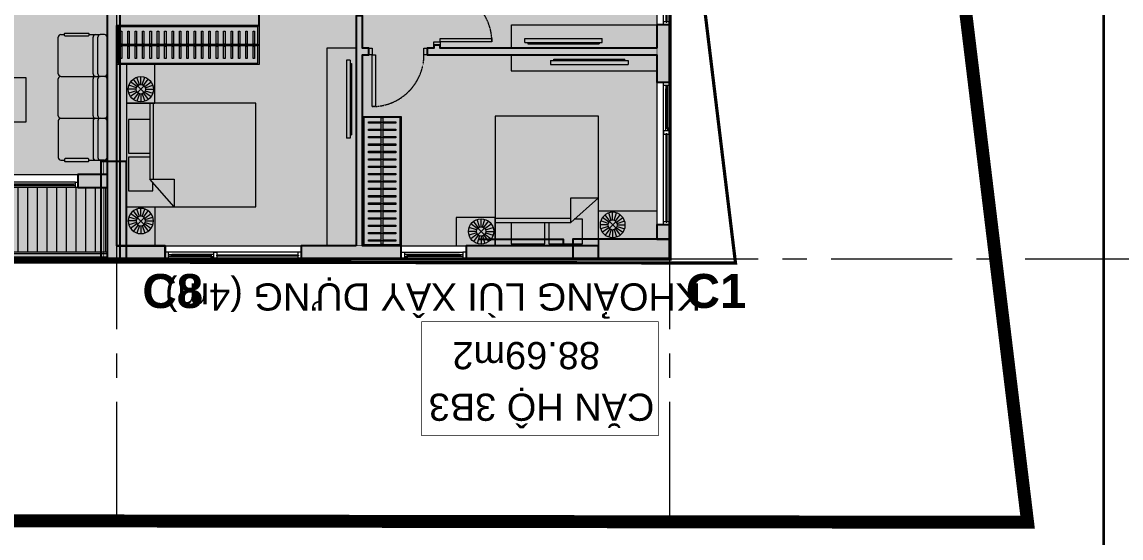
# Model space of a CAD drawing. Header units: millimetres. Extents: x -100356 to 314685, y 446 to 1273965.
# Drawn here: x 71724 to 88715, y 888638 to 896606 of the extents above; entities that cross this region are included whole.
import ezdxf
from ezdxf.enums import TextEntityAlignment as Align
from ezdxf.xclip import XClip

# ---------------------------------------------------------------- set-up
doc = ezdxf.new("R2010")
doc.units = ezdxf.units.MM
doc.header["$XCLIPFRAME"] = 2
for name, pattern in [('20180221 BF$0$DASHDOT', [1, 0.5, -0.25, 0, -0.25]), ('A3 - dp$0$HIDDEN', [0.375, 0.25, -0.125]), ('CENTER', [2, 1.25, -0.25, 0.25, -0.25]), ('Dash', [6, 3, -3]), ('DASHED2', [0.375, 0.25, -0.125])]:
    doc.linetypes.add(name, pattern=pattern)
for name, color, linetype, lineweight in [('$0$TUONG 2', 2, 'Continuous', 35), ('20180221 BF$0$setback', 1, 'Continuous', 13), ('@ color hatch', 7, 'Continuous', 13), ('@LOUVER', 35, 'Continuous', 13), ('A.Concrete', 7, 'Continuous', 25), ('A1 - dp$0$A.Door', 4, 'Continuous', 13), ('A1 - dp$0$A.HACH 250', 250, 'Continuous', 5), ('A1 - dp$0$CUA', 5, 'Continuous', 9), ('A1 - dp$0$FURNITURE', 8, 'Continuous', 5), ('A1 - dp$0$KHCUA', 3, 'Continuous', 13), ('A1 - dp$0$TUONG 2', 2, 'Continuous', 25), ('A3 - dp$0$A.Door', 4, 'Continuous', 13), ('A3 - dp$0$A.HACH 250', 250, 'Continuous', 5), ('A3 - dp$0$CUA', 5, 'Continuous', 9), ('A3 - dp$0$FURNITURE', 8, 'Continuous', 5), ('A3 - dp$0$TUONG 2', 2, 'Continuous', 25), ('GJ', 1, 'Continuous', 13), ('Hatch-wall', 251, 'Continuous', 5), ('LC.HA', 250, 'Continuous', 9), ('LGI', 250, 'CENTER', 9), ('luoicot', 30, 'Continuous', 13), ('TEXT', 6, 'Continuous', 20), ('Text 35', 250, 'Continuous', 15)]:
    doc.layers.add(name, color=color, linetype=linetype, lineweight=lineweight)
for name, color, linetype in [('20180221 BF$0$10', 1, 'Continuous'), ('20180221 BF$0$sohieu_diem', 2, 'Continuous'), ('20180221 BF$0$TREE', 99, 'Continuous'), ('STR', 7, 'Continuous')]:
    doc.layers.add(name, color=color, linetype=linetype)
doc.layers.add('@area depoint', color=8, linetype='Continuous', lineweight=35, plot=False)
doc.styles.add('A1 - dp$0$GHICHU-C', font='Font - TrueType - Arial.ttf', dxfattribs={"width": 0.7})
doc.styles.add('ARIAL', font='Font - TrueType - Arial Bold.ttf')
doc.styles.add('arial_eng', font='ARIALNI.TTF')
doc.styles.add('VnArial', font='Font - TrueType - Arial.ttf')

# ---------------------------------------------------------------- blocks, each defined once
blk = doc.blocks.new('A1 - dp$0$sofa')
for p, q in [((0, -571), (0, 0)), ((38, 38), (104, 38)), ((282, 38), (104, 38)), ((141, -571), (141, 0)), ((217, -571), (217, 0)), ((716, 38), (658, 38)), ((754, -571), (754, 0)), ((0, -1217), (0, -646)), ((716, -608), (38, -608)), ((141, -646), (141, -1217)), ((217, -646), (217, -1217)), ((754, -646), (754, -1217)), ((0, -1292), (0, -1863)), ((38, -1255), (104, -1255)), ((716, -1255), (104, -1255)), ((141, -1292), (141, -1863)), ((217, -1292), (217, -1863)), ((754, -1292), (754, -1863)), ((38, -1901), (104, -1901)), ((282, -1901), (104, -1901)), ((716, -1901), (658, -1901))]:
    blk.add_line(p, q)
for points in [[(644, 61), (296, 61, 0.414214), (282, 47), (282, 28, 0.414214), (296, 14), (644, 14, 0.414214), (658, 28), (658, 47, 0.414214)], [(644, -1924), (296, -1924, -0.414214), (282, -1910), (282, -1891, -0.414214), (296, -1877), (644, -1877, -0.414214), (658, -1891), (658, -1910, -0.414214)]]:
    blk.add_lwpolyline(points, format="xyb", close=True)
blk.add_lwpolyline([(1890, -555), (1250, -555), (1250, -1235), (1890, -1235)], close=True)
blk.add_circle((1627, -1130), 80.6)
for centre, radius, start, end in [((38, 0), 37.7, 90, 180), ((104, 0), 37.7, 0, 90), ((179, 0), 37.7, 0, 90), ((716, 0), 37.7, 0, 90), ((38, -571), 37.7, 180, 270), ((38, -646), 37.7, 90, 180), ((104, -571), 37.7, 270, 0), ((104, -646), 37.7, 0, 90), ((179, -571), 37.7, 270, 0), ((179, -646), 37.7, 0, 90), ((716, -571), 37.7, 270, 0), ((716, -646), 37.7, 0, 90), ((1477, -1093), 150, 346.3603, 52.9474), ((1796, -981), 228, 178.2222, 197.8583), ((1223, -1180), 401, 8.0959, 30.7226), ((1353, -1031), 283, 345.0604, 4.0737), ((1521, -1059), 124, 335.9893, 22.84), ((1594, -1056), 62.7, 334.5276, 48.0163), ((1589, -1013), 116, 199.4342, 287.4357), ((1402, -1395), 347, 51.5416, 77.1764), ((1623, -1280), 157, 94.4073, 156.4431), ((1435, -996), 226, 281.2486, 323.9899), ((1735, -1455), 348, 109.6318, 136.9416), ((1657, -878), 252, 226.1483, 260.3711), ((1544, -1172), 49.4, 77.3557, 164.3532), ((1570, -1231), 102, 81.6389, 135.6255), ((1786, -1860), 758, 106.3355, 112.415), ((1675, -1022), 118, 186.5073, 242.3609), ((1500, -1141), 121, 8.5552, 61.3289), ((1835, -910), 304, 204.7599, 224.6473), ((1549, -1147), 69.2, 281.4267, 10.9877), ((1247, -1065), 350, 334.6853, 342.4501), ((1508, -1124), 107, 301.9055, 355.1859), ((1044, -1193), 576, 350.24, 6.1148), ((1462, -1204), 173, 330.2411, 25.809), ((1771, -1215), 176, 150.7697, 151.9367), ((1796, -981), 228, 219.15, 261.389), ((1891, -1027), 289, 200.5138, 216.0242), ((1504, -1496), 388, 48.5745, 72.3842), ((1582, -967), 167, 284.1284, 340.1468), ((2072, -1493), 575, 125.4464, 140.7382), ((1772, -1170), 150, 102.2423, 161.7321), ((1669, -1151), 48.5, 222.8374, 256.9786), ((1623, -1280), 157, 28.0484, 84.6491), ((1727, -2147), 1024, 89.91, 94.502), ((1609, -1189), 50.1, 349.1166, 38.9556), ((1686, -1227), 114, 66.7315, 107.3971), ((1675, -1004), 130, 272.4374, 295.2956), ((38, -1217), 37.7, 180, 270), ((38, -1292), 37.7, 90, 180), ((104, -1217), 37.7, 270, 0), ((104, -1292), 37.7, 0, 90), ((179, -1217), 37.7, 270, 0), ((179, -1292), 37.7, 0, 90), ((716, -1217), 37.7, 270, 0), ((716, -1292), 37.7, 0, 90), ((1771, -1215), 176, 174.3326, 205.2804), ((38, -1863), 37.7, 180, 270), ((104, -1863), 37.7, 270, 0), ((179, -1863), 37.7, 270, 0), ((716, -1863), 37.7, 270, 0)]:
    blk.add_arc(centre, radius, start, end)
blk = doc.blocks.new('*U239')
for p, q in [((50, 0), (1538, 0)), ((100, 0), (100, -30)), ((1488, 0), (1488, -30)), ((1538, 0), (1538, -30)), ((50, -30), (1538, -30)), ((1488, -35), (1488, -65)), ((1488, -35), (2975, -35)), ((1488, -65), (2975, -65)), ((1538, -35), (1538, -65)), ((2925, -35), (2925, -65))]:
    blk.add_line(p, q)
at = {"color": 8}
for p, q in [((100, -15), (1488, -15)), ((1538, -50), (2925, -50))]:
    blk.add_line(p, q, dxfattribs=at)
for points in [[(0, 0), (50, 0), (50, -110), (0, -110)], [(2975, 0), (3025, 0), (3025, -110), (2975, -110)]]:
    blk.add_lwpolyline(points, close=True)
for points in [[(2975, 0), (50, 0)], [(2975, -110), (50, -110)]]:
    blk.add_lwpolyline(points)
at = {"layer": 'A1 - dp$0$KHCUA', "style": 'A1 - dp$0$GHICHU-C', "flags": 1}
for tag, p in [('TEN_CUA', (450, -184)), ('KICH_THUOC', (450, -300)), ('QUI_CACH', (450, -421))]:
    blk.add_attdef(tag, text='', height=50, dxfattribs=at).set_placement(p, align=Align.MIDDLE)
blk = doc.blocks.new('*U41')
at = {"layer": 'A1 - dp$0$FURNITURE'}
for p, q in [((0, 100), (3000, 100)), ((0, 75), (3000, 75)), ((0, 25), (3000, 25)), ((0, 0), (3000, 0))]:
    blk.add_line(p, q, dxfattribs=at)
blk = doc.blocks.new('2B1')
at = {"layer": '@ color hatch'}
h = blk.add_hatch(color=151, dxfattribs=at)
h.dxf.hatch_style = 1
h.paths.add_polyline_path([(150, 8700), (3100, 8700), (3100, 9800), (150, 9800)])
h.paths.add_polyline_path([(3300, 9600), (3300, 8500), (150, 8500), (150, 8300), (100, 8300), (100, 2500), (200, 2500), (200, 1050), (600, 1050), (600, 150), (7500, 150), (7500, 2500), (7600, 2500), (7600, 3550), (6500, 3550), (6500, 5600), (6100, 5600), (6100, 6400), (6400, 6400), (6400, 9600), (6300, 9600), (6300, 9600)])
h.paths.add_polyline_path([(7650, 3650), (6600, 3650), (6600, 6900), (7650, 6900)])
at = {"layer": 'A1 - dp$0$A.HACH 250'}
h = blk.add_hatch(dxfattribs=at)
h.set_pattern_fill('_USER', color=256, scale=150, angle=270, pattern_type=0)
h.set_pattern_definition([(270, (228487.5, -51770.26), (150, -3e-14), [])])
h.paths.add_polyline_path([(3100, 8700), (3100, 9700), (99, 9700), (100, 8700)])
at = {"layer": 'Hatch-wall', "ltscale": 0.5}
h = blk.add_hatch(color=256, dxfattribs=at)
h.dxf.hatch_style = 1
h.paths.add_polyline_path([(1800, 1900), (1700, 1900), (1700, 150), (600, 150), (600, 1050), (100, 1050), (100, 2850), (1700, 2850), (1700, 2650), (1800, 2650), (1800, 2950), (100, 2950), (100, 8500), (550, 8500), (550, 8700), (100, 8700), (100, 9800), (-100, 9800), (-100, 0), (1850, 0), (1850, 150), (1800, 150)])
h.paths.add_polyline_path([(100, 150), (100, 950), (500, 950), (500, 150)], flags=16)
at = {"layer": '@ color hatch', "color": 7, "linetype": 'Dash', "ltscale": 10, "const_width": 10}
for points in [[(150, 8700), (3100, 8700), (3100, 9800), (150, 9800)], [(3300, 9600), (3300, 8500), (150, 8500), (150, 8300), (100, 8300), (100, 2500), (200, 2500), (200, 1050), (600, 1050), (600, 150), (7500, 150), (7500, 2500), (7600, 2500), (7600, 3550), (6500, 3550), (6500, 5600), (6100, 5600), (6100, 6400), (6400, 6400), (6400, 8300), (6300, 8300), (6300, 9600)]]:
    blk.add_lwpolyline(points, close=True, dxfattribs=at)
at = {"layer": 'A1 - dp$0$CUA'}
blk.add_lwpolyline([(2750, 8500), (550, 8500)], dxfattribs=at)
at = {"layer": 'A1 - dp$0$TUONG 2', "ltscale": 0.5}
blk.add_lwpolyline([(-100, 0), (1850, 0), (1850, 150), (1800, 150), (1800, 1900), (1700, 1900), (1700, 150), (600, 150), (600, 1050), (100, 1050), (100, 2850), (1700, 2850), (1700, 2650), (1800, 2650), (1800, 2950), (100, 2950), (100, 8500), (550, 8500), (550, 8700), (100, 8700), (100, 9800), (0, 9800)], dxfattribs=at)
at = {"layer": 'A1 - dp$0$TUONG 2', "ltscale": 0.5, "elevation": 0}
blk.add_lwpolyline([(-100, 0), (-100, 9800), (0, 9800)], dxfattribs=at)
at = {"layer": 'A1 - dp$0$A.Door', "xscale": 0.7272727265428539, "yscale": 0.7272727265428539, "zscale": 0.7272727265428539, "rotation": 180}
blk.add_blockref('*U239', (2750, 8620), dxfattribs=at)
at = {"layer": 'A1 - dp$0$FURNITURE'}
blk.add_blockref('A1 - dp$0$sofa', (100, 8239, 0), dxfattribs=at)
at = {"layer": 'A1 - dp$0$TUONG 2'}
blk.add_blockref('*U41', (100, 9700), dxfattribs=at)
at = {"layer": 'A1 - dp$0$FURNITURE', "style": 'arial_eng'}
blk.add_attdef('AC', text='', height=300, dxfattribs=at).set_placement((7131, 6569, 0), align=Align.MIDDLE)
blk = doc.blocks.new('*U287')
at = {"layer": 'A3 - dp$0$FURNITURE'}
for p, q in [((600, 0), (0, 0)), ((0, 0), (0, -439)), ((600, -439), (600, 0)), ((148, -200), (32, -162)), ((158, -179), (60, -108)), ((174, -163), (103, -65)), ((195, -153), (157, -37)), ((217, -149), (217, -27)), ((240, -153), (278, -37)), ((260, -163), (332, -65)), ((277, -179), (375, -108)), ((287, -200), (403, -162)), ((144, -222), (22, -222)), ((148, -245), (32, -283)), ((158, -265), (60, -337)), ((174, -282), (103, -380)), ((195, -292), (157, -408)), ((166, -171), (269, -274)), ((269, -171), (166, -274)), ((217, -296), (217, -418)), ((217, -296), (217, -418)), ((240, -292), (278, -408)), ((260, -282), (332, -380)), ((277, -265), (375, -337)), ((287, -245), (403, -283)), ((291, -222), (412, -222)), ((0, -439), (600, -439))]:
    blk.add_line(p, q, dxfattribs=at)
for radius in [195, 73.2]:
    blk.add_circle((217, -222), radius, dxfattribs=at)
blk = doc.blocks.new('*U285')
at = {"layer": 'A3 - dp$0$FURNITURE'}
for points in [[(0, 600), (0, 0), (2200, 0), (2200, 600)], [(2180, 580), (2180, 20), (20, 20), (20, 580)]]:
    blk.add_lwpolyline(points, close=True, dxfattribs=at)
at = {"layer": 'A3 - dp$0$FURNITURE', "ltscale": 6}
for points in [[(91, 313), (91, 515), (69, 515), (69, 313)], [(205, 313), (205, 515), (183, 515), (183, 313)], [(319, 313), (319, 515), (297, 515), (297, 313)], [(433, 313), (433, 515), (411, 515), (411, 313)], [(547, 313), (547, 515), (525, 515), (525, 313)], [(661, 313), (661, 515), (639, 515), (639, 313)], [(775, 313), (775, 515), (753, 515), (753, 313)], [(889, 313), (889, 515), (867, 515), (867, 313)], [(1003, 313), (1003, 515), (981, 515), (981, 313)], [(1117, 313), (1117, 515), (1095, 515), (1095, 313)], [(1231, 313), (1231, 515), (1209, 515), (1209, 313)], [(1345, 313), (1345, 515), (1323, 515), (1323, 313)], [(1459, 313), (1459, 515), (1437, 515), (1437, 313)], [(1573, 313), (1573, 515), (1551, 515), (1551, 313)], [(1687, 313), (1687, 515), (1665, 515), (1665, 313)], [(1801, 313), (1801, 515), (1779, 515), (1779, 313)], [(1915, 313), (1915, 515), (1893, 515), (1893, 313)], [(2029, 313), (2029, 515), (2007, 515), (2007, 313)], [(2143, 313), (2143, 515), (2121, 515), (2121, 313)], [(69, 287), (69, 92), (91, 92), (91, 287)], [(183, 287), (183, 92), (205, 92), (205, 287)], [(297, 287), (297, 92), (319, 92), (319, 287)], [(411, 287), (411, 92), (433, 92), (433, 287)], [(525, 287), (525, 92), (547, 92), (547, 287)], [(639, 287), (639, 92), (661, 92), (661, 287)], [(753, 287), (753, 92), (775, 92), (775, 287)], [(867, 287), (867, 92), (889, 92), (889, 287)], [(981, 287), (981, 92), (1003, 92), (1003, 287)], [(1095, 287), (1095, 92), (1117, 92), (1117, 287)], [(1209, 287), (1209, 92), (1231, 92), (1231, 287)], [(1323, 287), (1323, 92), (1345, 92), (1345, 287)], [(1437, 287), (1437, 92), (1459, 92), (1459, 287)], [(1551, 287), (1551, 92), (1573, 92), (1573, 287)], [(1665, 287), (1665, 92), (1687, 92), (1687, 287)], [(1779, 287), (1779, 92), (1801, 92), (1801, 287)], [(1893, 287), (1893, 92), (1915, 92), (1915, 287)], [(2007, 287), (2007, 92), (2029, 92), (2029, 287)], [(2121, 287), (2121, 92), (2143, 92), (2143, 287)]]:
    blk.add_lwpolyline(points, dxfattribs=at)
for points in [[(2180, 287), (2180, 313), (20, 313), (20, 287)], [(83, 319), (78, 319), (78, 280), (83, 280)], [(197, 319), (192, 319), (192, 280), (197, 280)], [(311, 319), (306, 319), (306, 280), (311, 280)], [(425, 319), (420, 319), (420, 280), (425, 280)], [(539, 319), (534, 319), (534, 280), (539, 280)], [(653, 319), (648, 319), (648, 280), (653, 280)], [(767, 319), (762, 319), (762, 280), (767, 280)], [(881, 319), (876, 319), (876, 280), (881, 280)], [(995, 319), (990, 319), (990, 280), (995, 280)], [(1109, 319), (1104, 319), (1104, 280), (1109, 280)], [(1223, 319), (1218, 319), (1218, 280), (1223, 280)], [(1337, 319), (1332, 319), (1332, 280), (1337, 280)], [(1451, 319), (1446, 319), (1446, 280), (1451, 280)], [(1565, 319), (1560, 319), (1560, 280), (1565, 280)], [(1679, 319), (1674, 319), (1674, 280), (1679, 280)], [(1793, 319), (1788, 319), (1788, 280), (1793, 280)], [(1907, 319), (1902, 319), (1902, 280), (1907, 280)], [(2021, 319), (2016, 319), (2016, 280), (2021, 280)], [(2135, 319), (2130, 319), (2130, 280), (2135, 280)]]:
    blk.add_lwpolyline(points, close=True, dxfattribs=at)
blk = doc.blocks.new('*U98')
for points in [[(0, 100), (50, 100), (50, 0), (0, 0)], [(50, 0), (100, 0), (100, -800), (50, -800)], [(850, 100), (900, 100), (900, 0), (850, 0)]]:
    blk.add_lwpolyline(points, close=True)
at = {"linetype": 'A3 - dp$0$HIDDEN'}
blk.add_arc((50, 0), 800, 270, 0, dxfattribs=at)
blk = doc.blocks.new('A3 - dp$0$A$C6FE626A3')
at = {"layer": 'A3 - dp$0$FURNITURE'}
for p, q in [((-90, 606), (-150, 606)), ((-150, -594), (-150, 606)), ((-90, -594), (-90, 606)), ((-90, 557), (-70, 557)), ((-70, -545), (-70, 557)), ((-90, -594), (-150, -594)), ((-90, -545), (-70, -545))]:
    blk.add_line(p, q, dxfattribs=at)
blk = doc.blocks.new('A3 - dp$0$Bed 1600')
at = {"linetype": 'Continuous'}
for p, q in [((2, -80), (2, 0)), ((2, 0), (66, 0)), ((66, 0), (66, -80)), ((12, -1.2), (32.8, -1.2)), ((12, -14.4), (12, -1.2)), ((32.8, -1.2), (32.8, -14.4)), ((35.2, -1.2), (56, -1.2)), ((35.2, -14.4), (35.2, -1.2)), ((56, -1.2), (56, -16.4)), ((2, -14.4), (48.8, -14.4)), ((48.8, -16.8), (2, -16.8)), ((66, -29.6), (48.8, -14.4)), ((48.8, -14.4), (48.8, -29.6)), ((56, -16.4), (50.8, -16.4)), ((48.8, -29.6), (66, -29.6)), ((66, -80), (2, -80))]:
    blk.add_line(p, q, dxfattribs=at)
blk = doc.blocks.new('*U97')
at = {"layer": 'A3 - dp$0$FURNITURE'}
for points in [[(0, 600), (0, 0), (1999, 0), (1999, 600)], [(1979, 580), (1979, 20), (20, 20), (20, 580)]]:
    blk.add_lwpolyline(points, close=True, dxfattribs=at)
at = {"layer": 'A3 - dp$0$FURNITURE', "ltscale": 6}
for points in [[(91, 313), (91, 515), (69, 515), (69, 313)], [(205, 313), (205, 515), (183, 515), (183, 313)], [(319, 313), (319, 515), (297, 515), (297, 313)], [(433, 313), (433, 515), (411, 515), (411, 313)], [(547, 313), (547, 515), (525, 515), (525, 313)], [(661, 313), (661, 515), (639, 515), (639, 313)], [(775, 313), (775, 515), (753, 515), (753, 313)], [(889, 313), (889, 515), (867, 515), (867, 313)], [(1003, 313), (1003, 515), (981, 515), (981, 313)], [(1117, 313), (1117, 515), (1095, 515), (1095, 313)], [(1231, 313), (1231, 515), (1209, 515), (1209, 313)], [(1345, 313), (1345, 515), (1323, 515), (1323, 313)], [(1459, 313), (1459, 515), (1437, 515), (1437, 313)], [(1573, 313), (1573, 515), (1551, 515), (1551, 313)], [(1687, 313), (1687, 515), (1665, 515), (1665, 313)], [(1801, 313), (1801, 515), (1779, 515), (1779, 313)], [(1915, 313), (1915, 515), (1893, 515), (1893, 313)], [(69, 287), (69, 92), (91, 92), (91, 287)], [(183, 287), (183, 92), (205, 92), (205, 287)], [(297, 287), (297, 92), (319, 92), (319, 287)], [(411, 287), (411, 92), (433, 92), (433, 287)], [(525, 287), (525, 92), (547, 92), (547, 287)], [(639, 287), (639, 92), (661, 92), (661, 287)], [(753, 287), (753, 92), (775, 92), (775, 287)], [(867, 287), (867, 92), (889, 92), (889, 287)], [(981, 287), (981, 92), (1003, 92), (1003, 287)], [(1095, 287), (1095, 92), (1117, 92), (1117, 287)], [(1209, 287), (1209, 92), (1231, 92), (1231, 287)], [(1323, 287), (1323, 92), (1345, 92), (1345, 287)], [(1437, 287), (1437, 92), (1459, 92), (1459, 287)], [(1551, 287), (1551, 92), (1573, 92), (1573, 287)], [(1665, 287), (1665, 92), (1687, 92), (1687, 287)], [(1779, 287), (1779, 92), (1801, 92), (1801, 287)], [(1893, 287), (1893, 92), (1915, 92), (1915, 287)]]:
    blk.add_lwpolyline(points, dxfattribs=at)
for points in [[(1979, 287), (1979, 313), (20, 313), (20, 287)], [(83, 319), (78, 319), (78, 280), (83, 280)], [(197, 319), (192, 319), (192, 280), (197, 280)], [(311, 319), (306, 319), (306, 280), (311, 280)], [(425, 319), (420, 319), (420, 280), (425, 280)], [(539, 319), (534, 319), (534, 280), (539, 280)], [(653, 319), (648, 319), (648, 280), (653, 280)], [(767, 319), (762, 319), (762, 280), (767, 280)], [(881, 319), (876, 319), (876, 280), (881, 280)], [(995, 319), (990, 319), (990, 280), (995, 280)], [(1109, 319), (1104, 319), (1104, 280), (1109, 280)], [(1223, 319), (1218, 319), (1218, 280), (1223, 280)], [(1337, 319), (1332, 319), (1332, 280), (1337, 280)], [(1451, 319), (1446, 319), (1446, 280), (1451, 280)], [(1565, 319), (1560, 319), (1560, 280), (1565, 280)], [(1679, 319), (1674, 319), (1674, 280), (1679, 280)], [(1793, 319), (1788, 319), (1788, 280), (1793, 280)], [(1907, 319), (1902, 319), (1902, 280), (1907, 280)]]:
    blk.add_lwpolyline(points, close=True, dxfattribs=at)
blk = doc.blocks.new('*U541')
at = {"layer": 'A3 - dp$0$FURNITURE'}
for p, q in [((902, 0), (0, 0)), ((0, 0), (0, -439)), ((902, -439), (902, 0)), ((148, -200), (32, -162)), ((158, -179), (60, -108)), ((174, -163), (103, -65)), ((195, -153), (157, -37)), ((217, -149), (217, -27)), ((240, -153), (278, -37)), ((260, -163), (332, -65)), ((277, -179), (375, -108)), ((287, -200), (403, -162)), ((144, -222), (22, -222)), ((148, -245), (32, -283)), ((158, -265), (60, -337)), ((174, -282), (103, -380)), ((195, -292), (157, -408)), ((166, -171), (269, -274)), ((269, -171), (166, -274)), ((217, -296), (217, -418)), ((217, -296), (217, -418)), ((240, -292), (278, -408)), ((260, -282), (332, -380)), ((277, -265), (375, -337)), ((287, -245), (403, -283)), ((291, -222), (412, -222)), ((0, -439), (902, -439))]:
    blk.add_line(p, q, dxfattribs=at)
for radius in [195, 73.2]:
    blk.add_circle((217, -222), radius, dxfattribs=at)
blk = doc.blocks.new('*U284')
at = {"layer": 'A3 - dp$0$FURNITURE'}
for p, q in [((600, 0), (0, 0)), ((0, 0), (0, -439)), ((600, -439), (600, 0)), ((148, -200), (32, -162)), ((158, -179), (60, -108)), ((174, -163), (103, -65)), ((195, -153), (157, -37)), ((217, -149), (217, -27)), ((240, -153), (278, -37)), ((260, -163), (332, -65)), ((277, -179), (375, -108)), ((287, -200), (403, -162)), ((144, -222), (22, -222)), ((148, -245), (32, -283)), ((158, -265), (60, -337)), ((174, -282), (103, -380)), ((195, -292), (157, -408)), ((166, -171), (269, -274)), ((269, -171), (166, -274)), ((217, -296), (217, -418)), ((217, -296), (217, -418)), ((240, -292), (278, -408)), ((260, -282), (332, -380)), ((277, -265), (375, -337)), ((287, -245), (403, -283)), ((291, -222), (412, -222)), ((0, -439), (600, -439))]:
    blk.add_line(p, q, dxfattribs=at)
for radius in [195, 73.2]:
    blk.add_circle((217, -222), radius, dxfattribs=at)
blk = doc.blocks.new('A3 - dp$0$cua so 1')
at = {"layer": 'A3 - dp$0$A.Door', "ltscale": 0.5}
for p, q in [((1400, 65), (2000, 65)), ((1400, 35), (2000, 35))]:
    blk.add_line(p, q, dxfattribs=at)
for points in [[(0, 0), (2100, 0), (2100, 100), (0, 100)], [(2050, 100), (2050, 0), (2100, 0), (2100, 100)]]:
    blk.add_lwpolyline(points, close=True, dxfattribs=at)
for points in [[(50, 55), (50, 100), (0, 100), (0, 0), (50, 0), (50, 45), (40, 45), (40, 55), (50, 55)], [(1300, 55), (1300, 100), (1350, 100), (1350, 0), (1300, 0), (1300, 45), (1310, 45), (1310, 55), (1300, 55)], [(1400, 55), (1400, 65), (1350, 65), (1350, 35), (1400, 35), (1400, 45), (1390, 45), (1390, 55), (1400, 55)], [(2000, 55), (2000, 65), (2050, 65), (2050, 35), (2000, 35), (2000, 45), (2010, 45), (2010, 55), (2000, 55)]]:
    blk.add_lwpolyline(points, dxfattribs=at)
at = {"layer": 'A3 - dp$0$A.HACH 250', "ltscale": 0.5}
for points in [[(40, 45), (1310, 45), (1310, 55), (40, 55)], [(1390, 45), (2010, 45), (2010, 55), (1390, 55)]]:
    blk.add_lwpolyline(points, close=True, dxfattribs=at)
blk = doc.blocks.new('*U542')
at = {"layer": 'A3 - dp$0$A.Door', "ltscale": 0.5}
for p, q in [((1400, 65), (2000, 65)), ((1400, 35), (2000, 35))]:
    blk.add_line(p, q, dxfattribs=at)
for points in [[(-100, 0), (2100, 0), (2100, 100), (-100, 100)], [(2050, 100), (2050, 0), (2100, 0), (2100, 100)]]:
    blk.add_lwpolyline(points, close=True, dxfattribs=at)
for points in [[(-50, 55), (-50, 100), (-100, 100), (-100, 0), (-50, 0), (-50, 45), (-60, 45), (-60, 55), (-50, 55)], [(1300, 55), (1300, 100), (1350, 100), (1350, 0), (1300, 0), (1300, 45), (1310, 45), (1310, 55), (1300, 55)], [(1400, 55), (1400, 65), (1350, 65), (1350, 35), (1400, 35), (1400, 45), (1390, 45), (1390, 55), (1400, 55)], [(2000, 55), (2000, 65), (2050, 65), (2050, 35), (2000, 35), (2000, 45), (2010, 45), (2010, 55), (2000, 55)]]:
    blk.add_lwpolyline(points, dxfattribs=at)
at = {"layer": 'A3 - dp$0$A.HACH 250', "ltscale": 0.5}
for points in [[(-60, 45), (1310, 45), (1310, 55), (-60, 55)], [(1390, 45), (2010, 45), (2010, 55), (1390, 55)]]:
    blk.add_lwpolyline(points, close=True, dxfattribs=at)
blk = doc.blocks.new('*U397')
at = {"layer": 'A3 - dp$0$A.Door', "ltscale": 0.5}
for p, q in [((950, 100), (50, 100)), ((50, 0), (950, 0)), ((100, 65), (900, 65)), ((100, 35), (900, 35)), ((1000, 0), (1000, 100))]:
    blk.add_line(p, q, dxfattribs=at)
for points in [[(50, 100), (50, 0), (0, 0), (0, 100)], [(950, 100), (950, 0), (1000, 0), (1000, 100)]]:
    blk.add_lwpolyline(points, close=True, dxfattribs=at)
for points in [[(100, 55), (100, 65), (50, 65), (50, 35), (100, 35), (100, 45), (90, 45), (90, 55), (100, 55)], [(900, 55), (900, 65), (950, 65), (950, 35), (900, 35), (900, 45), (910, 45), (910, 55), (900, 55)]]:
    blk.add_lwpolyline(points, dxfattribs=at)
at = {"layer": 'A3 - dp$0$A.HACH 250', "ltscale": 0.5}
blk.add_lwpolyline([(90, 45), (910, 45), (910, 55), (90, 55)], close=True, dxfattribs=at)
blk = doc.blocks.new('3B3')
at = {"layer": '@ color hatch', "ltscale": 0.5}
h = blk.add_hatch(color=31, dxfattribs=at)
h.dxf.hatch_style = 1
h.paths.add_polyline_path([(2948, -100), (2948, -1702), (2898, -1702), (2898, -1752), (1250, -1752), (1248, -9900), (1398, -9900), (1398, -11200), (6650, -11200), (6748, -11200), (8698, -11200), (8698, -11100), (9600, -11100), (9600, -5250), (8300, -5250), (8300, -4900), (8500, -4900), (8500, -100)])
h.paths.add_polyline_path([(2048, -5350), (2948, -5350), (2948, -4850), (2048, -4850)], flags=16)
h.paths.add_polyline_path([(8700, -100), (9798, -100), (9798, -4950), (8700, -4950)])
at = {"layer": 'Hatch-wall', "ltscale": 0.5}
h = blk.add_hatch(color=256, dxfattribs=at)
h.dxf.hatch_style = 1
h.paths.add_polyline_path([(3348, -6750), (3448, -6750), (3448, -6650), (4948, -6650), (4948, -6750), (5048, -6750), (5048, -6500), (4948, -6500), (4948, -6550), (2948, -6550), (2948, -4950), (4248, -4950), (4248, -4950), (4948, -4950), (4948, -5750), (5048, -5750), (5048, -4850), (4148, -4850), (4148, -4850), (2148, -4850), (1248, -4850), (1248, -1750), (1398, -1750), (1398, -1600), (1098, -1600), (1098, -1750), (1098, -5150), (1098, -5150), (1099, -11400), (1998, -11400), (1998, -11200), (1248, -11200), (1248, -7800), (3448, -7800), (3448, -7500), (3348, -7500), (3348, -7700), (1248, -7700), (1248, -4950), (2048, -4950), (2048, -5350), (2848, -5350), (2848, -6650), (3248, -6650), (3348, -6650), (3348, -6650), (3348, -6650)])
h.paths.add_polyline_path([(2148, -5250), (2848, -5250), (2848, -4950), (2148, -4950)], flags=16)
h.paths.add_polyline_path([(9800, -5250), (9800, -5689), (9600, -5689), (9600, -5250), (8949, -5250), (6248, -5250), (6248, -7200), (6148, -7200), (6148, -5150), (8500, -5150), (8500, -4700), (8700, -4700), (8700, -5050), (9800, -5050)])
h.paths.add_polyline_path([(9600, -8150), (6248, -8150), (6248, -8100), (6148, -8100), (6148, -8150), (6048, -8150), (6048, -8250), (9600, -8250), (9600, -8675), (9800, -8675), (9800, -7789), (9600, -7789)])
h.paths.add_polyline_path([(4948, -11200), (4098, -11200), (4098, -11400), (5648, -11400), (5648, -11200), (5048, -11200), (5048, -8250), (5148, -8250), (5148, -8150), (5048, -8150), (5048, -7650), (4948, -7650)])
h.paths.add_polyline_path([(9798, -100), (9798, 50), (3650, 50), (3650, 100), (3550, 100), (0, 100), (0, -100), (2798, -100), (2798, -1602), (2698, -1602), (2698, -1752), (2798, -1752), (2898, -1752), (2948, -1752), (2948, -1602), (2948, -100), (8500, -100), (8500, -700), (8700, -700), (8700, -100)])
h.paths.add_polyline_path([(8500, -1500), (8700, -1500), (8700, -2500), (8500, -2500)])
h.paths.add_polyline_path([(8698, -11400), (8698, -11200), (6648, -11200), (6648, -11400)])
h.paths.add_polyline_path([(9800, -11400), (9800, -11400)])
h = blk.add_hatch(color=256, dxfattribs=at)
h.dxf.hatch_style = 1
h.paths.add_polyline_path([(9800, -10875), (9600, -10875), (9600, -11100), (9800, -11100)])
at = {"layer": '@ color hatch', "color": 7, "linetype": 'Dash', "ltscale": 10, "const_width": 10, "elevation": 0}
blk.add_lwpolyline([(2948, -100), (2948, -1752), (2898, -1752), (2898, -1752), (1250, -1752), (1248, -9900), (1398, -9900), (1398, -11200), (6650, -11200), (6748, -11200), (8698, -11200), (8698, -11100), (9600, -11100), (9600, -5250), (8300, -5250), (8300, -4900), (8500, -4900), (8500, -100)], close=True, dxfattribs=at)
at = {"layer": '@LOUVER', "ltscale": 0.5, "elevation": 0}
blk.add_lwpolyline([(8698, -11100), (8698, -11400)], dxfattribs=at)
at = {"layer": 'A1 - dp$0$FURNITURE', "elevation": 0}
for points in [[(9600, -7789), (9600, -8150), (7349, -8150), (7349, -7789)], [(4498, -11200), (4948, -11200), (4948, -8150), (4498, -8150)], [(9600, -8500), (9600, -8250), (7348, -8250), (7348, -8500)]]:
    blk.add_lwpolyline(points, close=True, dxfattribs=at)
at = {"layer": 'A1 - dp$0$TUONG 2', "ltscale": 0.5, "elevation": 0}
for points in [[(1098, -5150), (1099, -11400), (1998, -11400), (1998, -11200), (1248, -11200), (1248, -7800), (3448, -7800), (3448, -7500)], [(4948, -11200), (4098, -11200), (4098, -11400), (5648, -11400), (5648, -11200), (5048, -11200), (5048, -8250), (5148, -8250), (5148, -8150), (5048, -8150), (5048, -7650), (4948, -7650), (4948, -11200)], [(9600, -8150), (6248, -8150), (6248, -8100), (6148, -8100), (6148, -8150), (6048, -8150), (6048, -8250), (9600, -8250), (9600, -8675), (9800, -8675), (9800, -7789), (9600, -7789), (9600, -8150)], [(1248, -11200), (1248, -8150)], [(1248, -11200), (1998, -11200), (1998, -11400), (1098, -11400)], [(8698, -11200), (6648, -11200), (6648, -11400), (8698, -11400), (8698, -11400), (8698, -11400), (8698, -11400), (8698, -11200)]]:
    blk.add_lwpolyline(points, dxfattribs=at)
blk.add_lwpolyline([(9800, -10875), (9600, -10875), (9600, -11100), (9800, -11100)], close=True, dxfattribs=at)
at = {"layer": 'A3 - dp$0$CUA'}
for p, q in [((9600, -5689, 0), (9600, -7789, 0)), ((9600, -8675, 0), (9600, -10775, 0)), ((1998, -11200, 0), (4098, -11200, 0)), ((5648, -11200, 0), (6748, -11200, 0))]:
    blk.add_line(p, q, dxfattribs=at)
at = {"layer": 'A1 - dp$0$FURNITURE', "extrusion": (6.05846e-28, 2.97971e-18, -1), "zscale": -1}
blk.add_blockref('*U285', (-3448, -8400, 0), dxfattribs=at)
at = {"layer": 'A1 - dp$0$FURNITURE'}
for name, p, rotation in [('A3 - dp$0$A$C6FE626A3', (8149, -8150, 0), 270), ('*U287', (1398, -9000, 0), 90), ('*U284', (7098, -11200, 0), 180)]:
    blk.add_blockref(name, p, dxfattribs=dict(at, rotation=rotation))
at = {"layer": 'A1 - dp$0$FURNITURE', "extrusion": (2.97971e-18, -6.05846e-28, -1), "zscale": -1, "rotation": 90}
for name, p in [('A3 - dp$0$A$C6FE626A3', (-8549, -8250, 0)), ('*U97', (-5048, -11200, 0))]:
    blk.add_blockref(name, p, dxfattribs=at)
at = {"layer": 'A1 - dp$0$FURNITURE', "extrusion": (-6.05846e-28, -2.97971e-18, -1), "zscale": -1, "rotation": 180}
blk.add_blockref('A3 - dp$0$A$C6FE626A3', (-4948, -8930, 0), dxfattribs=at)
at = {"layer": 'A1 - dp$0$FURNITURE', "extrusion": (0, 0, -1)}
for p, xscale, yscale, zscale, rotation in [((-1398, -8950, 0), 24.99999062500365, 24.99999062500365, -24.99999062500365, 270), ((-7048, -11200, 0), 24.99999062500353, 24.99999062500353, -24.99999062500353, 180)]:
    blk.add_blockref('A3 - dp$0$Bed 1600', p, dxfattribs=dict(at, xscale=xscale, yscale=yscale, zscale=zscale, rotation=rotation))
at = {"layer": 'A1 - dp$0$FURNITURE', "extrusion": (0, 0, -1), "zscale": -1}
for name, p, rotation in [('*U287', (-1398, -10600, 0), 270), ('*U541', (-8698, -11100, 0), 180)]:
    blk.add_blockref(name, p, dxfattribs=dict(at, rotation=rotation))
at = {"layer": 'A3 - dp$0$A.Door', "extrusion": (0, 0, -1), "zscale": -1}
blk.add_blockref('*U397', (-6648, -11400, 0), dxfattribs=at)
at = {"layer": 'A3 - dp$0$CUA', "rotation": 90}
blk.add_blockref('*U98', (6248, -8100, 0), dxfattribs=at)
at = {"layer": 'A3 - dp$0$CUA'}
blk.add_blockref('*U98', (5148, -8250, 0), dxfattribs=at)
at = {"layer": 'A3 - dp$0$TUONG 2', "extrusion": (0, 0, -1), "zscale": -1, "rotation": 90}
for name, p in [('A3 - dp$0$cua so 1', (-9700, -7789, 0)), ('*U542', (-9700, -10775, 0))]:
    blk.add_blockref(name, p, dxfattribs=at)
at = {"layer": 'A3 - dp$0$TUONG 2', "rotation": 180}
blk.add_blockref('A3 - dp$0$cua so 1', (4098, -11300, 0), dxfattribs=at)
at = {"layer": 'A1 - dp$0$FURNITURE', "style": 'arial_eng'}
blk.add_attdef('AC', (8776, -2121, 0), '', height=300, dxfattribs=at)
blk = doc.blocks.new('X-GRID')
at = {"layer": 'LGI', "ltscale": 1500}
for p, q in [((-49500, 49486.8), (-49500, -7272.6)), ((-40950, 49486.8), (-40950, -7272.6)), ((5008.8, 42400), (-57318.6, 42400))]:
    blk.add_line(p, q, dxfattribs=at)
blk = doc.blocks.new('A$C60262ED2')
at = {"layer": 'LC.HA'}
h = blk.add_hatch(color=256, dxfattribs=at)
h.dxf.hatch_style = 1
h.paths.add_polyline_path([(48509, 10584), (48109, 10584), (48109, 9084), (48509, 9084)])
h = blk.add_hatch(color=256, dxfattribs=at)
h.dxf.hatch_style = 1
h.paths.add_polyline_path([(56909, 9084), (56909, 9384), (55409, 9384), (55409, 9084)])
at = {"layer": 'STR', "ltscale": 1000, "elevation": 0}
for points in [[(48509, 10584), (48109, 10584), (48109, 9084), (48509, 9084)], [(56909, 9084), (56909, 9384), (55409, 9384), (55409, 9084)]]:
    blk.add_lwpolyline(points, close=True, dxfattribs=at)
at = {"rotation": 180}
blk.add_blockref('X-GRID', (7409, 51484, 0), dxfattribs=at)
at = {"layer": 'Text 35', "ltscale": 1000, "style": 'ARIAL'}
for s, p in [('C8', (48754, 8323, 0)), ('C1', (57154, 8324, 0))]:
    blk.add_text(s, height=525, dxfattribs=at).set_placement(p)
blk = doc.blocks.new('column')
at = {"layer": 'luoicot', "ltscale": 0.5}
blk.add_blockref('A$C60262ED2', (-47109, -40384, 0), dxfattribs=at)
blk = doc.blocks.new('SITE')
at = {"layer": 'GJ', "color": 2, "linetype": 'DASHED2', "ltscale": 200, "const_width": 50, "elevation": 0}
blk.add_lwpolyline([(-17825, 42748), (-8761, 42796), (-2287, 42908), (-2255, 42910), (-1186, 35377), (-1157, 8044), (-172, -63), (-42869, 0)], dxfattribs=at)
at = {"layer": 'TEXT', "insert": (-702, -797, 0), "char_height": 420, "width": 9033.43, "attachment_point": 1, "rotation": 180, "style": 'VnArial'}
blk.add_mtext('KHOẢNG LÙI XÂY DỰNG (4m)', dxfattribs=at)
blk = doc.blocks.new('20180221 BF$0$hientrang')
at = {"layer": '20180221 BF$0$10', "color": 1, "linetype": 'Continuous'}
for p, q in [((-113704, 94445, 0), (-110540, 43326, 0)), ((-110540, 43326, 0), (-98301, 45606, 0))]:
    blk.add_line(p, q, dxfattribs=at)
at = {"layer": '20180221 BF$0$10', "color": 1}
for p, q in [((-113704, 94445, 0), (-110540, 43326, 0)), ((-110540, 43326, 0), (-98301, 45606, 0))]:
    blk.add_line(p, q, dxfattribs=at)
at = {"layer": '20180221 BF$0$setback', "color": 1, "linetype": '20180221 BF$0$DASHDOT', "ltscale": 200, "const_width": 200, "elevation": 0}
blk.add_lwpolyline([(-90121, 104815), (-91714, 102077), (-92674, 102048), (-92312, 95898), (-95312, 95702), (-99272, 95417), (-103263, 95232), (-108843, 94729), (-111844, 94613), (-113704, 94445), (-110540, 43326), (-98301, 45606), (-91530, 9756)], dxfattribs=at)
at = {"layer": '20180221 BF$0$sohieu_diem', "color": 3, "const_width": 93.8, "elevation": 0}
blk.add_lwpolyline([(-110586, 43326, 1), (-110493, 43326, 1)], format="xyb", close=True, dxfattribs=at)

msp = doc.modelspace()

# ---------------------------------------------------------------- linework, layer by layer
at = {"color": 3, "linetype": 'Dash', "ltscale": 30, "const_width": 50, "elevation": 0}
msp.add_lwpolyline([(80440.9, 935547), (80440.9, 930847), (81340.9, 930847), (81340.9, 926047), (81740.9, 926047), (81740.1, 919597), (80240.1, 919597), (80240.1, 919699.9), (78840.9, 919700.2), (78840.9, 918647), (81740.9, 918647), (81740.9, 905447), (78840.9, 905447), (78840.9, 904397.3), (80239.1, 904397), (80239.1, 904547), (81739.1, 904547), (81740.9, 895997), (81740.9, 895997), (81740.9, 892947), (66541.3, 892947)], dxfattribs=at)
at = {"layer": '@area depoint', "ltscale": 0.5, "elevation": 0}
msp.add_lwpolyline([(29051.7, 877836.8), (88451.7, 877836.8), (88451.7, 961836.8), (29051.7, 961836.8)], close=True, dxfattribs=at)
at = {"layer": 'A1 - dp$0$TUONG 2', "ltscale": 0.5, "elevation": 0}
msp.add_lwpolyline([(78790.8, 893250), (80090.8, 893250), (80090.8, 893150)], dxfattribs=at)
at = {"layer": 'TEXT', "const_width": 10, "elevation": 0}
msp.add_lwpolyline([(77905.4, 891976.6), (81561.5, 891976.6), (81561.5, 890220.2), (77905.4, 890220.2)], close=True, dxfattribs=at)

# ---------------------------------------------------------------- block references
at = {"layer": '$0$TUONG 2'}
msp.add_blockref('3B3', (71940.7, 904350, 0), dxfattribs=at)
at = {"layer": '$0$TUONG 2', "color": 0, "ltscale": 0.5, "rotation": 180}
msp.add_blockref('2B1', (73138.9, 902750, 0), dxfattribs=at)
at = {"layer": '20180221 BF$0$TREE'}
ref = msp.add_blockref('20180221 BF$0$hientrang', (137502.3, 996458.1, 0), dxfattribs=dict(at, rotation=86.37342821610302))
XClip(ref).set_block_clipping_path([(-133148.1755428242, 112075.9558377523), (-124131.7889780848, -30182.5877385634), (-23551.8986045148, -23807.8059542924), (-32568.2851692542, 118450.7376220233)])
at = {"layer": 'A.Concrete'}
msp.add_blockref('column', (71940.7, 924250, 0), dxfattribs=at)
at = {"layer": 'GJ'}
msp.add_blockref('SITE', (82927, 892947, 0), dxfattribs=at)

# ---------------------------------------------------------------- texts
at = {"layer": 'TEXT', "style": 'VnArial'}
for s, p in [('88.69m2', (80661.4, 891664.5, 0)), ('CĂN HỘ 3B3', (81500.5, 890867.5, 0))]:
    msp.add_text(s, height=420, rotation=180, dxfattribs=at).set_placement(p)

doc.saveas('drawing.dxf')
